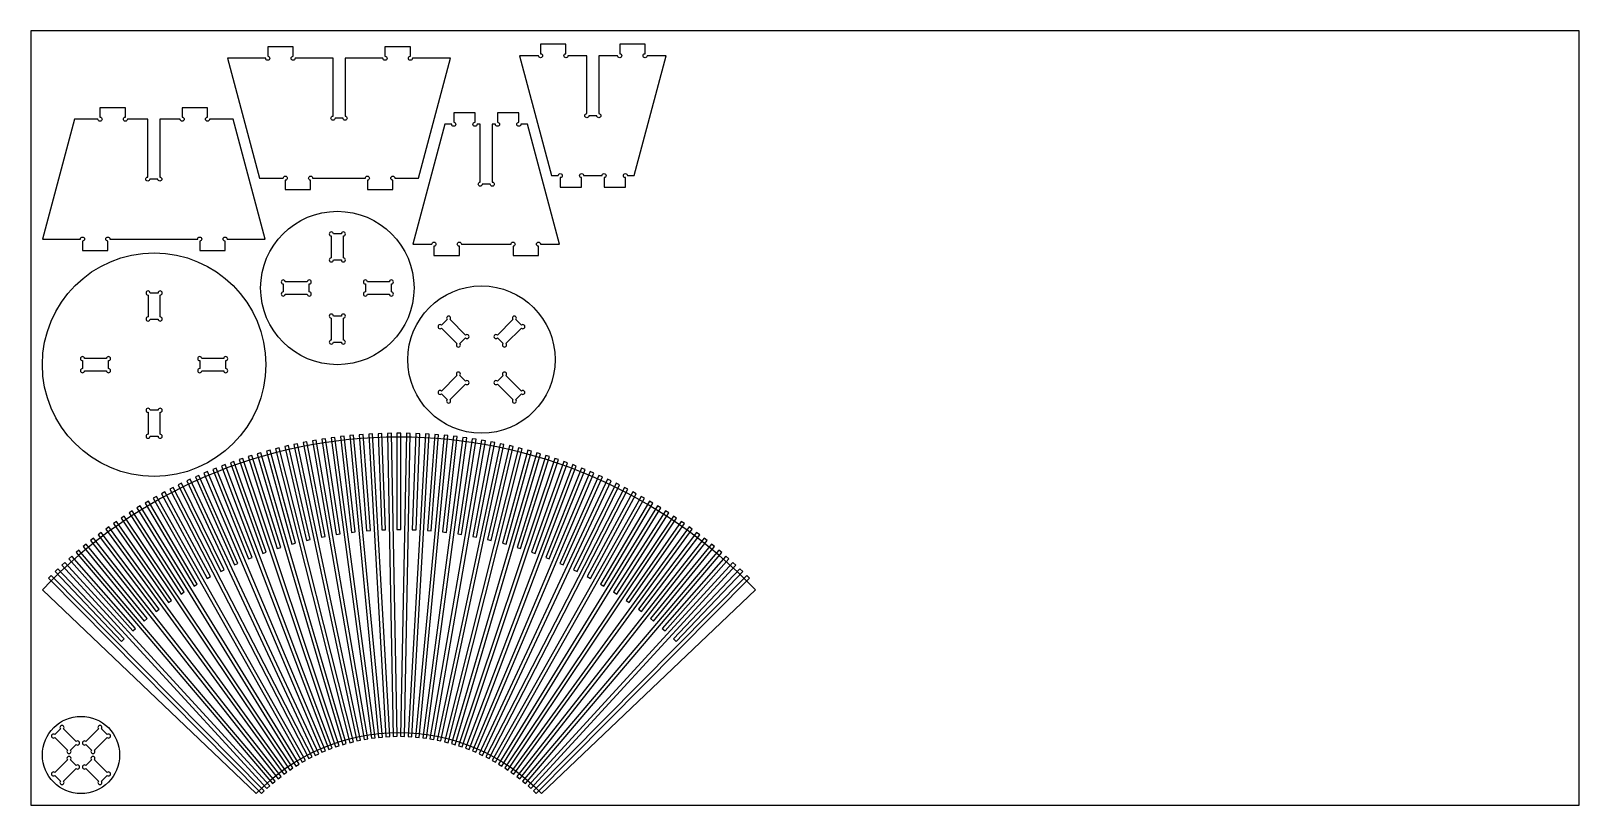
# Model space of a CAD drawing. Extents: x 0 to 2440, y 0 to 1220.
import ezdxf

# ---------------------------------------------------------------- set-up
doc = ezdxf.new("R2010")
doc.units = 0
for name, color, linetype in [('BOARD-2440X1220', 8, 'Continuous'), ('CUT', 1, 'Continuous'), ('POCKET-KERF-15_5', 5, 'Continuous')]:
    doc.layers.add(name, color=color, linetype=linetype)

msp = doc.modelspace()

# ---------------------------------------------------------------- linework, layer by layer
at = {"layer": 'BOARD-2440X1220'}
msp.add_lwpolyline([(0, 0), (2440, 0), (2440, 1220), (0, 1220)], close=True, dxfattribs=at)
at = {"layer": 'CUT'}
for points in [[(1001.1, 1181), (971.1, 1181, -0.414214), (967.9, 1177.8, -0.414214), (964.7, 1181, -0.414214), (967.9, 1184.2), (967.9, 1199), (927.9, 1199), (927.9, 1184.2, -0.414214), (931.1, 1181, -0.414214), (927.9, 1177.8, -0.414214), (924.7, 1181), (895.1, 1181), (895.1, 1089.7, -0.414214), (898.3, 1086.5, -0.414214), (895.1, 1083.3, -0.414214), (891.9, 1086.5), (879.3, 1086.5, -0.414214), (876.1, 1083.3, -0.414214), (872.9, 1086.5, -0.414214), (876.1, 1089.7), (876.1, 1181), (846.4, 1181, -0.414214), (843.2, 1177.8, -0.414214), (840, 1181, -0.414214), (843.2, 1184.2), (843.2, 1199), (803.2, 1199), (803.2, 1184.2, -0.414214), (806.4, 1181, -0.414214), (803.2, 1177.8, -0.414214), (800, 1181), (770, 1181), (820.4, 992), (831.1, 992, -0.414214), (834.3, 995.2, -0.414214), (837.5, 992, -0.414214), (834.3, 988.8), (834.3, 974), (867.9, 974), (867.9, 988.8, -0.414214), (864.7, 992, -0.414214), (867.9, 995.2, -0.414214), (871.1, 992), (900.1, 992, -0.414214), (903.3, 995.2, -0.414214), (906.5, 992, -0.414214), (903.3, 988.8), (903.3, 974), (936.9, 974), (936.9, 988.8, -0.414214), (933.7, 992, -0.414214), (936.9, 995.2, -0.414214), (940.1, 992), (950.7, 992)], [(661.1, 1177), (601.2, 1177, -0.414214), (598, 1173.8, -0.414214), (594.8, 1177, -0.414214), (598, 1180.2), (598, 1195), (558, 1195), (558, 1180.2, -0.414214), (561.2, 1177, -0.414214), (558, 1173.8, -0.414214), (554.8, 1177), (495.1, 1177), (495.1, 1085.7, -0.414214), (498.3, 1082.5, -0.414214), (495.1, 1079.3, -0.414214), (491.9, 1082.5), (479.3, 1082.5, -0.414214), (476.1, 1079.3, -0.414214), (472.9, 1082.5, -0.414214), (476.1, 1085.7), (476.1, 1177), (416.4, 1177, -0.414214), (413.2, 1173.8, -0.414214), (410, 1177, -0.414214), (413.2, 1180.2), (413.2, 1195), (373.2, 1195), (373.2, 1180.2, -0.414214), (376.4, 1177, -0.414214), (373.2, 1173.8, -0.414214), (370, 1177), (310, 1177), (360.4, 988), (397.6, 988, -0.414214), (400.8, 991.2, -0.414214), (404, 988, -0.414214), (400.8, 984.8), (400.8, 970), (440.8, 970), (440.8, 984.8, -0.414214), (437.6, 988, -0.414214), (440.8, 991.2, -0.414214), (444, 988), (527.1, 988, -0.414214), (530.3, 991.2, -0.414214), (533.5, 988, -0.414214), (530.3, 984.8), (530.3, 970), (570.3, 970), (570.3, 984.8, -0.414214), (567.1, 988, -0.414214), (570.3, 991.2, -0.414214), (573.5, 988), (610.7, 988)], [(18, 892), (78, 892, -0.414214), (81.2, 895.2, -0.414214), (84.4, 892, -0.414214), (81.2, 888.8), (81.2, 874), (121.2, 874), (121.2, 888.8, -0.414214), (118, 892, -0.414214), (121.2, 895.2, -0.414214), (124.4, 892), (262.8, 892, -0.414214), (266, 895.2, -0.414214), (269.2, 892, -0.414214), (266, 888.8), (266, 874), (306, 874), (306, 888.8, -0.414214), (302.8, 892, -0.414214), (306, 895.2, -0.414214), (309.2, 892), (369.1, 892), (318.7, 1081), (281.5, 1081, -0.414214), (278.3, 1077.8, -0.414214), (275.1, 1081, -0.414214), (278.3, 1084.2), (278.3, 1099), (238.3, 1099), (238.3, 1084.2, -0.414214), (241.5, 1081, -0.414214), (238.3, 1077.8, -0.414214), (235.1, 1081), (203.1, 1081), (203.1, 989.7, -0.414214), (206.3, 986.5, -0.414214), (203.1, 983.3, -0.414214), (199.9, 986.5), (187.3, 986.5, -0.414214), (184.1, 983.3, -0.414214), (180.9, 986.5, -0.414214), (184.1, 989.7), (184.1, 1081), (152, 1081, -0.414214), (148.8, 1077.8, -0.414214), (145.6, 1081, -0.414214), (148.8, 1084.2), (148.8, 1099), (108.8, 1099), (108.8, 1084.2, -0.414214), (112, 1081, -0.414214), (108.8, 1077.8, -0.414214), (105.6, 1081), (68.4, 1081)], [(602, 884), (632, 884, -0.414214), (635.2, 887.2, -0.414214), (638.4, 884, -0.414214), (635.2, 880.8), (635.2, 866), (675.2, 866), (675.2, 880.8, -0.414214), (672, 884, -0.414214), (675.2, 887.2, -0.414214), (678.4, 884), (756.7, 884, -0.414214), (759.9, 887.2, -0.414214), (763.1, 884, -0.414214), (759.9, 880.8), (759.9, 866), (799.9, 866), (799.9, 880.8, -0.414214), (796.7, 884, -0.414214), (799.9, 887.2, -0.414214), (803.1, 884), (833.1, 884), (782.7, 1073), (772.1, 1073, -0.414214), (768.9, 1069.8, -0.414214), (765.7, 1073, -0.414214), (768.9, 1076.2), (768.9, 1091), (735.3, 1091), (735.3, 1076.2, -0.414214), (738.5, 1073, -0.414214), (735.3, 1069.8, -0.414214), (732.1, 1073), (727.1, 1073), (727.1, 981.7, -0.414214), (730.3, 978.5, -0.414214), (727.1, 975.3, -0.414214), (723.9, 978.5), (711.3, 978.5, -0.414214), (708.1, 975.3, -0.414214), (704.9, 978.5, -0.414214), (708.1, 981.7), (708.1, 1073), (703.1, 1073, -0.414214), (699.9, 1069.8, -0.414214), (696.7, 1073, -0.414214), (699.9, 1076.2), (699.9, 1091), (666.3, 1091), (666.3, 1076.2, -0.414214), (669.5, 1073, -0.414214), (666.3, 1069.8, -0.414214), (663.1, 1073), (652.4, 1073)], [(489.2, 859.1, 0.414214), (492.4, 855.9, 0.414214), (495.6, 859.1, 0.414214), (492.4, 862.3), (492.4, 896.9, 0.414214), (495.6, 900.1, 0.414214), (492.4, 903.3, 0.414214), (489.2, 900.1), (476.6, 900.1, 0.414214), (473.4, 903.3, 0.414214), (470.2, 900.1, 0.414214), (473.4, 896.9), (473.4, 862.3, 0.414214), (470.2, 859.1, 0.414214), (473.4, 855.9, 0.414214), (476.6, 859.1)], [(200.4, 766, 0.414214), (203.6, 762.8, 0.414214), (206.8, 766, 0.414214), (203.6, 769.2), (203.6, 803.8, 0.414214), (206.8, 807, 0.414214), (203.6, 810.2, 0.414214), (200.4, 807), (187.8, 807, 0.414214), (184.6, 810.2, 0.414214), (181.4, 807, 0.414214), (184.6, 803.8), (184.6, 769.2, 0.414214), (181.4, 766, 0.414214), (184.6, 762.8, 0.414214), (187.8, 766)], [(397.6, 808.6, 0.414214), (394.4, 805.4, 0.414214), (397.6, 802.2, 0.414214), (400.8, 805.4), (435.4, 805.4, 0.414214), (438.6, 802.2, 0.414214), (441.8, 805.4, 0.414214), (438.6, 808.6), (438.6, 821.2, 0.414214), (441.8, 824.4, 0.414214), (438.6, 827.6, 0.414214), (435.4, 824.4), (400.8, 824.4, 0.414214), (397.6, 827.6, 0.414214), (394.4, 824.4, 0.414214), (397.6, 821.2)], [(527.1, 808.6, 0.414214), (523.9, 805.4, 0.414214), (527.1, 802.2, 0.414214), (530.3, 805.4), (564.9, 805.4, 0.414214), (568.1, 802.2, 0.414214), (571.3, 805.4, 0.414214), (568.1, 808.6), (568.1, 821.2, 0.414214), (571.3, 824.4, 0.414214), (568.1, 827.6, 0.414214), (564.9, 824.4), (530.3, 824.4, 0.414214), (527.1, 827.6, 0.414214), (523.9, 824.4, 0.414214), (527.1, 821.2)], [(489.2, 729.6, 0.414214), (492.4, 726.4, 0.414214), (495.6, 729.6, 0.414214), (492.4, 732.8), (492.4, 767.4, 0.414214), (495.6, 770.6, 0.414214), (492.4, 773.8, 0.414214), (489.2, 770.6), (476.6, 770.6, 0.414214), (473.4, 773.8, 0.414214), (470.2, 770.6, 0.414214), (473.4, 767.4), (473.4, 732.8, 0.414214), (470.2, 729.6, 0.414214), (473.4, 726.4, 0.414214), (476.6, 729.6)], [(685, 736.1, 0.414214), (689.5, 736.1, 0.414214), (689.5, 740.6, 0.414214), (685, 740.6), (660.5, 765.1, 0.414214), (660.5, 769.6, 0.414214), (656, 769.6, 0.414214), (656, 765.1), (647, 756.2, 0.414214), (642.5, 756.2, 0.414214), (642.5, 751.7, 0.414214), (647, 751.7), (671.5, 727.2, 0.414214), (671.5, 722.7, 0.414214), (676, 722.7, 0.414214), (676, 727.2)], [(744.1, 727.2, 0.414214), (744.1, 722.7, 0.414214), (748.6, 722.7, 0.414214), (748.6, 727.2), (773.1, 751.7, 0.414214), (777.6, 751.7, 0.414214), (777.6, 756.2, 0.414214), (773.1, 756.2), (764.2, 765.1, 0.414214), (764.2, 769.6, 0.414214), (759.7, 769.6, 0.414214), (759.7, 765.1), (735.2, 740.6, 0.414214), (730.7, 740.6, 0.414214), (730.7, 736.1, 0.414214), (735.2, 736.1)], [(81.2, 687.8, 0.414214), (78, 684.6, 0.414214), (81.2, 681.4, 0.414214), (84.4, 684.6), (119, 684.6, 0.414214), (122.2, 681.4, 0.414214), (125.4, 684.6, 0.414214), (122.2, 687.8), (122.2, 700.4, 0.414214), (125.4, 703.6, 0.414214), (122.2, 706.8, 0.414214), (119, 703.6), (84.4, 703.6, 0.414214), (81.2, 706.8, 0.414214), (78, 703.6, 0.414214), (81.2, 700.4)], [(266, 687.8, 0.414214), (262.8, 684.6, 0.414214), (266, 681.4, 0.414214), (269.2, 684.6), (303.8, 684.6, 0.414214), (307, 681.4, 0.414214), (310.2, 684.6, 0.414214), (307, 687.8), (307, 700.4, 0.414214), (310.2, 703.6, 0.414214), (307, 706.8, 0.414214), (303.8, 703.6), (269.2, 703.6, 0.414214), (266, 706.8, 0.414214), (262.8, 703.6, 0.414214), (266, 700.4)], [(656, 639, 0.414214), (656, 634.5, 0.414214), (660.5, 634.5, 0.414214), (660.5, 639), (685, 663.5, 0.414214), (689.5, 663.5, 0.414214), (689.5, 668, 0.414214), (685, 668), (676, 677, 0.414214), (676, 681.5, 0.414214), (671.5, 681.5, 0.414214), (671.5, 677), (647, 652.5, 0.414214), (642.5, 652.5, 0.414214), (642.5, 648, 0.414214), (647, 648)], [(773.1, 648, 0.414214), (777.6, 648, 0.414214), (777.6, 652.5, 0.414214), (773.1, 652.5), (748.6, 677, 0.414214), (748.6, 681.5, 0.414214), (744.1, 681.5, 0.414214), (744.1, 677), (735.2, 668, 0.414214), (730.7, 668, 0.414214), (730.7, 663.5, 0.414214), (735.2, 663.5), (759.7, 639, 0.414214), (759.7, 634.5, 0.414214), (764.2, 634.5, 0.414214), (764.2, 639)], [(200.4, 581.2, 0.414214), (203.6, 578, 0.414214), (206.8, 581.2, 0.414214), (203.6, 584.4), (203.6, 619, 0.414214), (206.8, 622.2, 0.414214), (203.6, 625.4, 0.414214), (200.4, 622.2), (187.8, 622.2, 0.414214), (184.6, 625.4, 0.414214), (181.4, 622.2, 0.414214), (184.6, 619), (184.6, 584.4, 0.414214), (181.4, 581.2, 0.414214), (184.6, 578, 0.414214), (187.8, 581.2)], [(804.7, 18), (1141.8, 339.3, 0.205176), (579.9, 580, 0.205176), (18, 339.3), (355.1, 18, -0.205176), (579.9, 114.3, -0.205176)], [(71.2, 95.5, 0.414214), (75.7, 95.5, 0.414214), (75.7, 100, 0.414214), (71.2, 100), (51.2, 120, 0.414214), (51.2, 124.5, 0.414214), (46.7, 124.5, 0.414214), (46.7, 120), (37.8, 111, 0.414214), (33.3, 111, 0.414214), (33.3, 106.5, 0.414214), (37.8, 106.5), (57.7, 86.6, 0.414214), (57.7, 82.1, 0.414214), (62.3, 82.1, 0.414214), (62.3, 86.6)], [(95.5, 86.6, 0.414214), (95.5, 82.1, 0.414214), (100, 82.1, 0.414214), (100, 86.6), (120, 106.5, 0.414214), (124.5, 106.5, 0.414214), (124.5, 111, 0.414214), (120, 111), (111, 120, 0.414214), (111, 124.5, 0.414214), (106.5, 124.5, 0.414214), (106.5, 120), (86.6, 100, 0.414214), (82.1, 100, 0.414214), (82.1, 95.5, 0.414214), (86.6, 95.5)], [(46.7, 37.8, 0.414214), (46.7, 33.3, 0.414214), (51.2, 33.3, 0.414214), (51.2, 37.8), (71.2, 57.7, 0.414214), (75.7, 57.7, 0.414214), (75.7, 62.3, 0.414214), (71.2, 62.3), (62.3, 71.2, 0.414214), (62.3, 75.7, 0.414214), (57.7, 75.7, 0.414214), (57.7, 71.2), (37.8, 51.2, 0.414214), (33.3, 51.2, 0.414214), (33.3, 46.7, 0.414214), (37.8, 46.7)], [(120, 46.7, 0.414214), (124.5, 46.7, 0.414214), (124.5, 51.2, 0.414214), (120, 51.2), (100, 71.2, 0.414214), (100, 75.7, 0.414214), (95.5, 75.7, 0.414214), (95.5, 71.2), (86.6, 62.3, 0.414214), (82.1, 62.3, 0.414214), (82.1, 57.7, 0.414214), (86.6, 57.7), (106.5, 37.8, 0.414214), (106.5, 33.3, 0.414214), (111, 33.3, 0.414214), (111, 37.8)]]:
    msp.add_lwpolyline(points, format="xyb", close=True, dxfattribs=at)
for centre, radius in [((482.9, 814.9), 120.9), ((194.1, 694.1), 176.1), ((710.1, 702.1), 116.1), ((78.9, 78.9), 60.9)]:
    msp.add_circle(centre, radius, dxfattribs=at)
at = {"layer": 'POCKET-KERF-15_5'}
for points in [[(571.1, 108.2), (577.1, 108.3), (568, 585.9), (562, 585.8)], [(576.9, 434.2), (582.9, 434.2), (582.9, 586), (576.9, 586)], [(582.7, 108.3), (588.7, 108.2), (597.8, 585.8), (591.8, 585.9)], [(502.4, 98.3), (508.2, 99.7), (391.2, 562.9), (385.4, 561.4)], [(434.2, 417.1), (440.1, 418.5), (405.7, 566.4), (399.9, 565)], [(513.7, 101), (519.6, 102.3), (420.3, 569.5), (414.4, 568.3)], [(457.7, 422.2), (463.6, 423.4), (434.9, 572.4), (429, 571.3)], [(525, 103.3), (531, 104.3), (449.5, 575.1), (443.6, 574)], [(481.3, 426.4), (487.3, 427.3), (464.2, 577.4), (458.3, 576.5)], [(536.5, 105.2), (542.4, 106), (479, 579.5), (473, 578.7)], [(505.1, 429.7), (511.1, 430.4), (493.7, 581.3), (487.8, 580.6)], [(548, 106.6), (554, 107.2), (508.6, 582.8), (502.6, 582.2)], [(529, 432.1), (535, 432.6), (523.4, 584), (517.4, 583.5)], [(559.5, 107.6), (565.5, 108), (538.3, 584.9), (532.3, 584.6)], [(552.9, 433.6), (558.9, 433.8), (553.1, 585.6), (547.1, 585.3)], [(594.3, 108), (600.3, 107.6), (627.6, 584.6), (621.6, 584.9)], [(600.9, 433.8), (606.9, 433.6), (612.7, 585.3), (606.7, 585.6)], [(605.9, 107.2), (611.8, 106.6), (657.2, 582.2), (651.3, 582.8)], [(617.4, 106), (623.3, 105.2), (686.8, 578.7), (680.9, 579.5)], [(624.9, 432.6), (630.9, 432.1), (642.4, 583.5), (636.4, 584)], [(628.9, 104.3), (634.8, 103.3), (716.2, 574), (710.3, 575.1)], [(640.3, 102.3), (646.1, 101), (745.4, 568.3), (739.6, 569.5)], [(648.8, 430.4), (654.7, 429.7), (672, 580.6), (666.1, 581.3)], [(651.6, 99.7), (657.4, 98.3), (774.4, 561.4), (768.6, 562.9)], [(672.6, 427.3), (678.5, 426.4), (701.5, 576.5), (695.6, 577.4)], [(696.2, 423.4), (702.1, 422.2), (730.9, 571.3), (725, 572.4)], [(719.7, 418.5), (725.6, 417.1), (760, 565), (754.1, 566.4)], [(365.3, 396.5), (370.9, 398.5), (319.9, 541.5), (314.3, 539.5)], [(480.2, 91.5), (485.9, 93.4), (334, 546.4), (328.3, 544.5)], [(388, 404.3), (393.7, 406.1), (348.2, 550.9), (342.5, 549.1)], [(491.3, 95.1), (497, 96.8), (362.5, 555.2), (356.7, 553.5)], [(411, 411.1), (416.8, 412.7), (376.8, 559.2), (371, 557.6)], [(662.8, 96.8), (668.6, 95.1), (803.1, 553.5), (797.4, 555.2)], [(673.9, 93.4), (679.6, 91.5), (831.5, 544.5), (825.8, 546.4)], [(743, 412.7), (748.8, 411.1), (788.8, 557.6), (783, 559.2)], [(766.1, 406.1), (771.8, 404.3), (817.4, 549.1), (811.6, 550.9)], [(788.9, 398.5), (794.5, 396.5), (845.6, 539.5), (839.9, 541.5)], [(448.1, 78.3), (453.5, 80.8), (251, 513.5), (245.6, 511)], [(320.8, 378.5), (326.3, 380.9), (264.6, 519.6), (259.1, 517.2)], [(458.6, 83.1), (464.2, 85.4), (278.2, 525.5), (272.7, 523.2)], [(342.9, 387.9), (348.5, 390.2), (292, 531.1), (286.5, 528.9)], [(469.4, 87.5), (475, 89.6), (305.9, 536.5), (300.3, 534.3)], [(684.9, 89.6), (690.5, 87.5), (859.5, 534.3), (853.9, 536.5)], [(695.7, 85.4), (701.2, 83.1), (887.1, 523.2), (881.6, 525.5)], [(706.3, 80.8), (711.7, 78.3), (914.3, 511), (908.8, 513.5)], [(811.4, 390.2), (816.9, 387.9), (873.4, 528.9), (867.8, 531.1)], [(833.5, 380.9), (839, 378.5), (900.7, 517.2), (895.3, 519.6)], [(277.9, 357.1), (283.1, 360), (211, 493.6), (205.7, 490.7)], [(437.8, 73.1), (443.1, 75.8), (224.2, 500.5), (218.9, 497.7)], [(299.1, 368.2), (304.5, 370.9), (237.5, 507.1), (232.2, 504.5)], [(716.7, 75.8), (722.1, 73.1), (940.9, 497.7), (935.6, 500.5)], [(855.3, 370.9), (860.7, 368.2), (927.7, 504.5), (922.3, 507.1)], [(876.7, 360), (882, 357.1), (954.1, 490.7), (948.8, 493.6)], [(417.7, 61.5), (422.8, 64.6), (172.3, 471.4), (167.1, 468.2)], [(257, 345.2), (262.2, 348.3), (185, 479), (179.9, 476)], [(427.6, 67.5), (432.8, 70.4), (198, 486.4), (192.7, 483.5)], [(727, 70.4), (732.2, 67.5), (967.1, 483.5), (961.9, 486.4)], [(737, 64.6), (742.2, 61.5), (992.7, 468.2), (987.6, 471.4)], [(897.6, 348.3), (902.8, 345.2), (980, 476), (974.8, 479)], [(216.8, 319.1), (221.7, 322.5), (134.8, 447), (129.9, 443.6)], [(408, 55.1), (413, 58.5), (147.1, 455.4), (142.2, 452)], [(236.6, 332.5), (241.7, 335.8), (159.6, 463.5), (154.6, 460.3)], [(746.9, 58.5), (751.8, 55.1), (1017.7, 452), (1012.7, 455.4)], [(918.1, 335.8), (923.2, 332.5), (1005.3, 460.3), (1000.2, 463.5)], [(938.1, 322.5), (943.1, 319.1), (1029.9, 443.6), (1025, 447)], [(389.4, 41.3), (394.1, 45), (98.8, 420.6), (94.1, 416.9)], [(197.4, 304.9), (202.2, 308.5), (110.7, 429.6), (105.9, 426)], [(398.5, 48.4), (403.4, 51.9), (122.6, 438.4), (117.8, 434.9)], [(756.4, 51.9), (761.3, 48.4), (1042, 434.9), (1037.2, 438.4)], [(765.7, 45), (770.5, 41.3), (1065.7, 416.9), (1061, 420.6)], [(957.6, 308.5), (962.4, 304.9), (1054, 426), (1049.2, 429.6)], [(160.4, 274.3), (164.9, 278.3), (64.4, 392.1), (59.9, 388.1)], [(380.5, 33.9), (385, 37.8), (75.7, 401.8), (71.1, 397.9)], [(178.6, 290), (183.3, 293.8), (87.2, 411.3), (82.5, 407.5)], [(774.8, 37.8), (779.4, 33.9), (1088.7, 397.9), (1084.1, 401.8)], [(976.6, 293.8), (981.2, 290), (1077.3, 407.5), (1072.7, 411.3)], [(994.9, 278.3), (999.4, 274.3), (1099.9, 388.1), (1095.4, 392.1)], [(142.8, 258), (147.1, 262.2), (42.4, 372.1), (38, 367.9)], [(371.9, 26.1), (376.3, 30.2), (53.3, 382.2), (48.9, 378.1)], [(783.6, 30.2), (788, 26.1), (1111, 378.1), (1106.5, 382.2)], [(1012.7, 262.2), (1017, 258), (1121.8, 367.9), (1117.4, 372.1)], [(363.5, 18.1), (367.8, 22.3), (31.7, 361.7), (27.4, 357.5)], [(792, 22.3), (796.3, 18.1), (1132.4, 357.5), (1128.2, 361.7)]]:
    msp.add_lwpolyline(points, close=True, dxfattribs=at)

doc.saveas('drawing.dxf')
